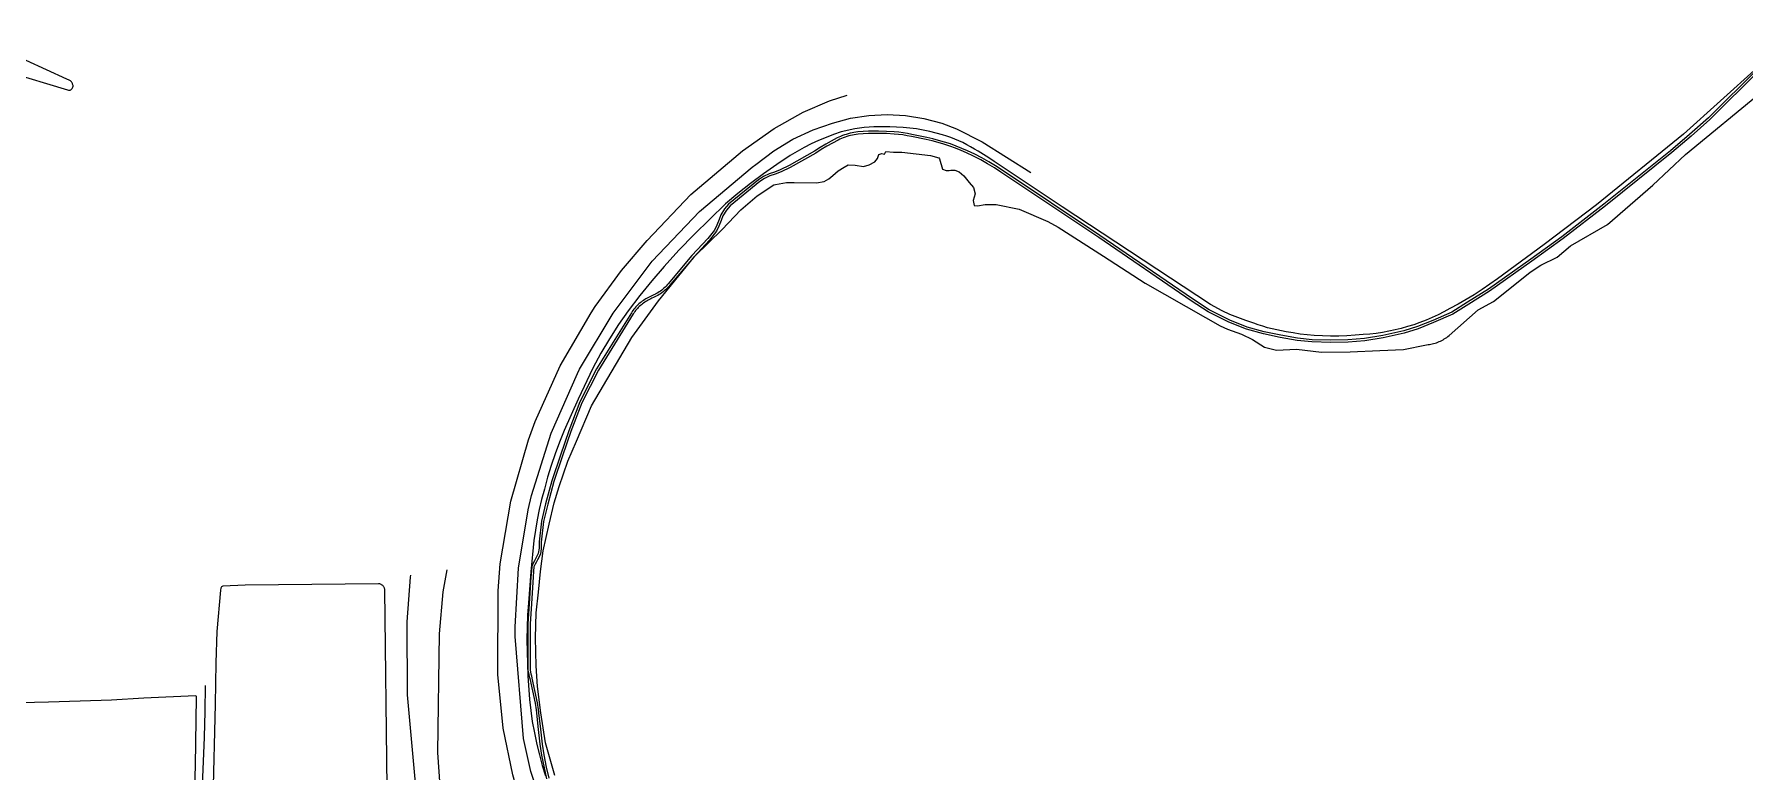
# Model space of a CAD drawing. Header units: millimetres. Extents: x 617751 to 636088, y 68402 to 77988.
# Drawn here: x 629652 to 631080, y 73959 to 74574 of the extents above; entities that cross this region are included whole.
import ezdxf

# ---------------------------------------------------------------- set-up
doc = ezdxf.new("R2010")
doc.units = ezdxf.units.MM
doc.header["$LTSCALE"] = 3
doc.header["$MEASUREMENT"] = 0
for name, color, linetype in [('ALINHAMENTO PREDIAL', 120, 'Continuous'), ('NOME LOGRADOURO', 252, 'Continuous'), ('OBRA DE ARTE', 190, 'Continuous')]:
    doc.layers.add(name, color=color, linetype=linetype)

msp = doc.modelspace()

# ---------------------------------------------------------------- linework, layer by layer
at = {"layer": 'ALINHAMENTO PREDIAL'}
for points in [[(631121.6, 74574), (631029.2, 74490.5), (630956.5, 74431.6), (630912.8, 74398.6), (630873.7, 74370), (630867.4, 74365.3), (630861, 74360.9), (630854.4, 74356.6), (630847.7, 74352.6), (630840.9, 74348.7), (630833.9, 74345.1), (630829.1, 74342.4), (630824.3, 74339.9), (630819.3, 74337.6), (630814.2, 74335.4), (630809.1, 74333.4), (630803.9, 74331.6), (630798.6, 74330), (630793.5, 74328.5), (630788.3, 74327.2), (630783, 74326.1), (630777.8, 74325.1), (630772.5, 74324.4), (630767.1, 74323.8), (630761.8, 74323.4), (630755, 74322.8), (630748.1, 74322.4), (630741.3, 74322.1), (630734.4, 74322.1), (630727.6, 74322.3), (630720.7, 74322.7), (630714.8, 74323.2), (630709, 74323.8), (630703.2, 74324.7), (630697.3, 74325.8), (630693.4, 74326.4), (630689.5, 74327.2), (630685.6, 74328.1), (630681.7, 74329.1), (630677.8, 74330.3), (630674, 74331.5), (630670.3, 74332.9), (630663.6, 74335.1), (630657, 74337.5), (630650.5, 74340.2), (630644.1, 74343.1), (630634.1, 74348.4), (630510.3, 74429.9), (630453.6, 74467.8), (630449.2, 74470.8), (630444.8, 74473.6), (630440.2, 74476.3), (630437.2, 74478.2), (630434, 74480.1), (630430.8, 74481.8), (630427.6, 74483.5), (630424.2, 74485), (630420.9, 74486.4), (630417.5, 74487.7), (630414, 74488.9), (630410.5, 74490), (630405.2, 74491.5), (630399.8, 74492.8), (630394.3, 74494), (630388.8, 74494.9), (630383.3, 74495.6), (630377.7, 74496.2), (630372.2, 74496.5), (630366.6, 74496.7), (630361, 74496.6), (630357.1, 74496.7), (630353.1, 74496.6), (630349.2, 74496.4), (630345.2, 74496.1), (630341.3, 74495.6), (630337.4, 74495), (630333.5, 74494.3), (630329.7, 74493.5), (630325.9, 74492.5), (630319.5, 74490.3), (630313.3, 74487.9), (630307.1, 74485.3), (630301, 74482.4), (630295, 74479.4), (630289.1, 74476.2), (630283.3, 74472.8), (630272.1, 74465.4), (630261.1, 74457.6), (630250.3, 74449.5), (630239.8, 74441.1), (630229.5, 74432.4), (630216.2, 74419.8), (630203.2, 74407), (630190.5, 74393.7), (630178.3, 74380.2), (630167.9, 74368.2), (630157.8, 74355.9), (630148.1, 74343.3), (630140.1, 74331.7), (630132.5, 74319.9), (630125.4, 74307.8), (630118.6, 74295.4), (630106.3, 74269.5), (630094.7, 74243.3), (630090.8, 74233.7), (630087.1, 74224), (630083.8, 74214.2), (630080.8, 74204.3), (630078.2, 74194.4), (630075.9, 74185.9), (630073.9, 74177.4), (630072.2, 74168.8), (630070.7, 74160.2), (630069.5, 74151.5), (630066.9, 74125.5), (630064.9, 74099.5), (630064.1, 74089.3), (630063.7, 74079.2), (630063.5, 74069), (630063.7, 74058.8), (630064.5, 74038.8), (630065.8, 74018.8), (630068.1, 74000.7), (630069.9, 73991), (630072, 73981.5), (630074.1, 73972.7), (630076.4, 73963.9), (630079, 73955.2)], [(631121.6, 74574), (631029.2, 74490.5), (630956.5, 74431.6), (630912.8, 74398.6), (630873.7, 74370), (630867.4, 74365.3), (630861, 74360.9), (630854.4, 74356.6), (630847.7, 74352.6), (630840.9, 74348.7), (630833.9, 74345.1), (630829.1, 74342.4), (630824.3, 74339.9), (630819.3, 74337.6), (630814.2, 74335.4), (630809.1, 74333.4), (630803.9, 74331.6), (630798.6, 74330), (630793.5, 74328.5), (630788.3, 74327.2), (630783, 74326.1), (630777.8, 74325.1), (630772.5, 74324.4), (630767.1, 74323.8), (630761.8, 74323.4), (630755, 74322.8), (630748.1, 74322.4), (630741.3, 74322.1), (630734.4, 74322.1), (630727.6, 74322.3), (630720.7, 74322.7), (630714.8, 74323.2), (630709, 74323.8), (630703.2, 74324.7), (630697.3, 74325.8), (630693.4, 74326.4), (630689.5, 74327.2), (630685.6, 74328.1), (630681.7, 74329.1), (630677.8, 74330.3), (630674, 74331.5), (630670.3, 74332.9), (630663.6, 74335.1), (630657, 74337.5), (630650.5, 74340.2), (630644.1, 74343.1), (630634.1, 74348.4), (630510.3, 74429.9), (630453.6, 74467.8), (630449.2, 74470.8), (630444.8, 74473.6), (630440.2, 74476.3), (630437.2, 74478.2), (630434, 74480.1), (630430.8, 74481.8), (630427.6, 74483.5), (630424.2, 74485), (630420.9, 74486.4), (630417.5, 74487.7), (630414, 74488.9), (630410.5, 74490), (630405.2, 74491.5), (630399.8, 74492.8), (630394.3, 74494), (630388.8, 74494.9), (630383.3, 74495.6), (630377.7, 74496.2), (630372.2, 74496.5), (630366.6, 74496.7), (630361, 74496.6), (630357.1, 74496.7), (630353.1, 74496.6), (630349.2, 74496.4), (630345.2, 74496.1), (630341.3, 74495.6), (630337.4, 74495), (630333.5, 74494.3), (630329.7, 74493.5), (630325.9, 74492.5), (630319.5, 74490.3), (630313.3, 74487.9), (630307.1, 74485.3), (630301, 74482.4), (630295, 74479.4), (630289.1, 74476.2), (630283.3, 74472.8), (630272.1, 74465.4), (630261.1, 74457.6), (630250.3, 74449.5), (630239.8, 74441.1), (630229.5, 74432.4), (630216.2, 74419.8), (630203.2, 74407), (630190.5, 74393.7), (630178.3, 74380.2), (630167.9, 74368.2), (630157.8, 74355.9), (630148.1, 74343.3), (630140.1, 74331.7), (630132.5, 74319.9), (630125.4, 74307.8), (630118.6, 74295.4), (630106.3, 74269.5), (630094.7, 74243.3), (630090.8, 74233.7), (630087.1, 74224), (630083.8, 74214.2), (630080.8, 74204.3), (630078.2, 74194.4), (630075.9, 74185.9), (630073.9, 74177.4), (630072.2, 74168.8), (630070.7, 74160.2), (630069.5, 74151.5), (630066.9, 74125.5), (630064.9, 74099.5), (630064.1, 74089.3), (630063.7, 74079.2), (630063.5, 74069), (630063.7, 74058.8), (630064.5, 74038.8), (630065.8, 74018.8), (630068.1, 74000.7), (630069.9, 73991), (630072, 73981.5), (630074.1, 73972.7), (630076.4, 73963.9), (630079, 73955.2)], [(631121.6, 74574), (631029.2, 74490.5), (630956.5, 74431.6), (630912.8, 74398.6), (630873.7, 74370), (630867.4, 74365.3), (630861, 74360.9), (630854.4, 74356.6), (630847.7, 74352.6), (630840.9, 74348.7), (630833.9, 74345.1), (630829.1, 74342.4), (630824.3, 74339.9), (630819.3, 74337.6), (630814.2, 74335.4), (630809.1, 74333.4), (630803.9, 74331.6), (630798.6, 74330), (630793.5, 74328.5), (630788.3, 74327.2), (630783, 74326.1), (630777.8, 74325.1), (630772.5, 74324.4), (630767.1, 74323.8), (630761.8, 74323.4), (630755, 74322.8), (630748.1, 74322.4), (630741.3, 74322.1), (630734.4, 74322.1), (630727.6, 74322.3), (630720.7, 74322.7), (630714.8, 74323.2), (630709, 74323.8), (630703.2, 74324.7), (630697.3, 74325.8), (630693.4, 74326.4), (630689.5, 74327.2), (630685.6, 74328.1), (630681.7, 74329.1), (630677.8, 74330.3), (630674, 74331.5), (630670.3, 74332.9), (630663.6, 74335.1), (630657, 74337.5), (630650.5, 74340.2), (630644.1, 74343.1), (630634.1, 74348.4), (630510.3, 74429.9), (630453.6, 74467.8), (630449.2, 74470.8), (630444.8, 74473.6), (630440.2, 74476.3), (630437.2, 74478.2), (630434, 74480.1), (630430.8, 74481.8), (630427.6, 74483.5), (630424.2, 74485), (630420.9, 74486.4), (630417.5, 74487.7), (630414, 74488.9), (630410.5, 74490), (630405.2, 74491.5), (630399.8, 74492.8), (630394.3, 74494), (630388.8, 74494.9), (630383.3, 74495.6), (630377.7, 74496.2), (630372.2, 74496.5), (630366.6, 74496.7), (630361, 74496.6), (630357.1, 74496.7), (630353.1, 74496.6), (630349.2, 74496.4), (630345.2, 74496.1), (630341.3, 74495.6), (630337.4, 74495), (630333.5, 74494.3), (630329.7, 74493.5), (630325.9, 74492.5), (630319.5, 74490.3), (630313.3, 74487.9), (630307.1, 74485.3), (630301, 74482.4), (630295, 74479.4), (630289.1, 74476.2), (630283.3, 74472.8), (630272.1, 74465.4), (630261.1, 74457.6), (630250.3, 74449.5), (630239.8, 74441.1), (630229.5, 74432.4), (630216.2, 74419.8), (630203.2, 74407), (630190.5, 74393.7), (630178.3, 74380.2), (630167.9, 74368.2), (630157.8, 74355.9), (630148.1, 74343.3), (630140.1, 74331.7), (630132.5, 74319.9), (630125.4, 74307.8), (630118.6, 74295.4), (630106.3, 74269.5), (630094.7, 74243.3), (630090.8, 74233.7), (630087.1, 74224), (630083.8, 74214.2), (630080.8, 74204.3), (630078.2, 74194.4), (630075.9, 74185.9), (630073.9, 74177.4), (630072.2, 74168.8), (630070.7, 74160.2), (630069.5, 74151.5), (630066.9, 74125.5), (630064.9, 74099.5), (630064.1, 74089.3), (630063.7, 74079.2), (630063.5, 74069), (630063.7, 74058.8), (630064.5, 74038.8), (630065.8, 74018.8), (630068.1, 74000.7), (630069.9, 73991), (630072, 73981.5), (630074.1, 73972.7), (630076.4, 73963.9), (630079, 73955.2)], [(631121.6, 74574), (631029.2, 74490.5), (630956.5, 74431.6), (630912.8, 74398.6), (630873.7, 74370), (630867.4, 74365.3), (630861, 74360.9), (630854.4, 74356.6), (630847.7, 74352.6), (630840.9, 74348.7), (630833.9, 74345.1), (630829.1, 74342.4), (630824.3, 74339.9), (630819.3, 74337.6), (630814.2, 74335.4), (630809.1, 74333.4), (630803.9, 74331.6), (630798.6, 74330), (630793.5, 74328.5), (630788.3, 74327.2), (630783, 74326.1), (630777.8, 74325.1), (630772.5, 74324.4), (630767.1, 74323.8), (630761.8, 74323.4), (630755, 74322.8), (630748.1, 74322.4), (630741.3, 74322.1), (630734.4, 74322.1), (630727.6, 74322.3), (630720.7, 74322.7), (630714.8, 74323.2), (630709, 74323.8), (630703.2, 74324.7), (630697.3, 74325.8), (630693.4, 74326.4), (630689.5, 74327.2), (630685.6, 74328.1), (630681.7, 74329.1), (630677.8, 74330.3), (630674, 74331.5), (630670.3, 74332.9), (630663.6, 74335.1), (630657, 74337.5), (630650.5, 74340.2), (630644.1, 74343.1), (630634.1, 74348.4), (630510.3, 74429.9), (630453.6, 74467.8), (630449.2, 74470.8), (630444.8, 74473.6), (630440.2, 74476.3), (630437.2, 74478.2), (630434, 74480.1), (630430.8, 74481.8), (630427.6, 74483.5), (630424.2, 74485), (630420.9, 74486.4), (630417.5, 74487.7), (630414, 74488.9), (630410.5, 74490), (630405.2, 74491.5), (630399.8, 74492.8), (630394.3, 74494), (630388.8, 74494.9), (630383.3, 74495.6), (630377.7, 74496.2), (630372.2, 74496.5), (630366.6, 74496.7), (630361, 74496.6), (630357.1, 74496.7), (630353.1, 74496.6), (630349.2, 74496.4), (630345.2, 74496.1), (630341.3, 74495.6), (630337.4, 74495), (630333.5, 74494.3), (630329.7, 74493.5), (630325.9, 74492.5), (630319.5, 74490.3), (630313.3, 74487.9), (630307.1, 74485.3), (630301, 74482.4), (630295, 74479.4), (630289.1, 74476.2), (630283.3, 74472.8), (630272.1, 74465.4), (630261.1, 74457.6), (630250.3, 74449.5), (630239.8, 74441.1), (630229.5, 74432.4), (630216.2, 74419.8), (630203.2, 74407), (630190.5, 74393.7), (630178.3, 74380.2), (630167.9, 74368.2), (630157.8, 74355.9), (630148.1, 74343.3), (630140.1, 74331.7), (630132.5, 74319.9), (630125.4, 74307.8), (630118.6, 74295.4), (630106.3, 74269.5), (630094.7, 74243.3), (630090.8, 74233.7), (630087.1, 74224), (630083.8, 74214.2), (630080.8, 74204.3), (630078.2, 74194.4), (630075.9, 74185.9), (630073.9, 74177.4), (630072.2, 74168.8), (630070.7, 74160.2), (630069.5, 74151.5), (630066.9, 74125.5), (630064.9, 74099.5), (630064.1, 74089.3), (630063.7, 74079.2), (630063.5, 74069), (630063.7, 74058.8), (630064.5, 74038.8), (630065.8, 74018.8), (630068.1, 74000.7), (630069.9, 73991), (630072, 73981.5), (630074.1, 73972.7), (630076.4, 73963.9), (630079, 73955.2)], [(629630.3, 74542.7), (629680.2, 74527.5), (629680.8, 74527.3), (629681.5, 74527.3), (629682.2, 74527.4), (629682.9, 74527.7), (629683.5, 74528.1), (629684, 74528.6), (629684.3, 74529.2), (629684.6, 74529.8), (629684.7, 74530.5), (629684.7, 74531.1), (629684.6, 74531.7), (629684.4, 74532.2), (629684.2, 74532.8), (629684, 74533.3), (629683.7, 74533.8), (629683.3, 74534.2), (629682.9, 74534.7), (629682.5, 74535), (629682, 74535.3), (629681.5, 74535.6), (629679.5, 74536.4), (629628.6, 74559.7)], [(629630.3, 74542.7), (629680.2, 74527.5), (629680.8, 74527.3), (629681.5, 74527.3), (629682.2, 74527.4), (629682.9, 74527.7), (629683.5, 74528.1), (629684, 74528.6), (629684.3, 74529.2), (629684.6, 74529.8), (629684.7, 74530.5), (629684.7, 74531.1), (629684.6, 74531.7), (629684.4, 74532.2), (629684.2, 74532.8), (629684, 74533.3), (629683.7, 74533.8), (629683.3, 74534.2), (629682.9, 74534.7), (629682.5, 74535), (629682, 74535.3), (629681.5, 74535.6), (629679.5, 74536.4), (629628.6, 74559.7)], [(630086.8, 73955.4), (630079.2, 73982.7), (630075.1, 74007.8), (630072.3, 74029.7), (630071.4, 74046.9), (630070.7, 74070.5), (630071.4, 74091.1), (630073.2, 74108.6), (630074.8, 74125.6), (630077.3, 74142.9), (630082.1, 74165.2), (630086.4, 74183), (630090.4, 74196.7), (630097.7, 74217.7), (630104.9, 74234.4), (630117.6, 74263.8), (630151.1, 74320.9), (630173.4, 74351.4), (630203.7, 74388.7), (630226.5, 74411), (630242.3, 74427.5), (630255.9, 74439), (630269.8, 74448.2), (630271, 74448.6), (630280.2, 74450.3), (630286.7, 74450.3), (630305.3, 74449.9), (630311.8, 74451.1), (630315.6, 74453.2), (630319.1, 74456.1), (630323.5, 74460.1), (630328.4, 74463.1), (630331.8, 74464.9), (630337.5, 74464.6), (630344.6, 74463.5), (630349.4, 74464.9), (630353.9, 74467.4), (630356.3, 74470.4), (630357.4, 74473.5), (630359.9, 74474.4), (630362, 74474), (630363.1, 74476.2), (630369.6, 74475.5), (630376.7, 74475.6), (630400.5, 74472.7), (630407.4, 74470.7), (630408.1, 74470.1), (630410.5, 74461.3), (630413.7, 74460.2), (630416.2, 74460.3), (630417.5, 74460.5), (630420.7, 74460.6), (630424.3, 74459.1), (630428.2, 74455.8), (630432.7, 74450.3), (630436.4, 74446.1), (630437.8, 74440.8), (630436, 74435.2), (630436.9, 74431), (630439.8, 74430.8), (630446.2, 74431.8), (630455.2, 74432), (630474.5, 74428), (630498.3, 74417.8), (630507.2, 74412.9), (630544.8, 74388.9), (630579.7, 74366.3), (630630, 74337.7), (630642.3, 74330.8), (630648.5, 74327.9), (630660.1, 74323.7), (630669.2, 74319.3), (630679.4, 74313), (630689.2, 74310.3), (630706.1, 74311.2), (630726.9, 74308.6), (630750.8, 74308.9), (630775.5, 74310), (630795.3, 74310.8), (630814.5, 74314.8), (630815.8, 74315), (630817, 74315.1), (630818.2, 74315.4), (630819.3, 74315.6), (630820.5, 74315.9), (630821.7, 74316.2), (630822.8, 74316.6), (630824, 74317), (630825.1, 74317.5), (630826.2, 74318), (630827.3, 74318.5), (630828.4, 74319.1), (630829.4, 74319.7), (630830.4, 74320.3), (630831.5, 74321), (630832.4, 74321.7), (630833.4, 74322.5), (630857.7, 74344.1), (630870.5, 74351.1), (630880, 74358.4), (630901, 74375.5), (630910.1, 74381.2), (630923.5, 74388), (630934.8, 74397.4), (630965.5, 74415.3), (631003.5, 74447.9), (631030.6, 74473.5), (631095, 74526.4)], [(630086.8, 73955.4), (630079.2, 73982.7), (630075.1, 74007.8), (630072.3, 74029.7), (630071.4, 74046.9), (630070.7, 74070.5), (630071.4, 74091.1), (630073.2, 74108.6), (630074.8, 74125.6), (630077.3, 74142.9), (630082.1, 74165.2), (630086.4, 74183), (630090.4, 74196.7), (630097.7, 74217.7), (630104.9, 74234.4), (630117.6, 74263.8), (630151.1, 74320.9), (630173.4, 74351.4), (630203.7, 74388.7), (630226.5, 74411), (630242.3, 74427.5), (630255.9, 74439), (630269.8, 74448.2), (630271, 74448.6), (630280.2, 74450.3), (630286.7, 74450.3), (630305.3, 74449.9), (630311.8, 74451.1), (630315.6, 74453.2), (630319.1, 74456.1), (630323.5, 74460.1), (630328.4, 74463.1), (630331.8, 74464.9), (630337.5, 74464.6), (630344.6, 74463.5), (630349.4, 74464.9), (630353.9, 74467.4), (630356.3, 74470.4), (630357.4, 74473.5), (630359.9, 74474.4), (630362, 74474), (630363.1, 74476.2), (630369.6, 74475.5), (630376.7, 74475.6), (630400.5, 74472.7), (630407.4, 74470.7), (630408.1, 74470.1), (630410.5, 74461.3), (630413.7, 74460.2), (630416.2, 74460.3), (630417.5, 74460.5), (630420.7, 74460.6), (630424.3, 74459.1), (630428.2, 74455.8), (630432.7, 74450.3), (630436.4, 74446.1), (630437.8, 74440.8), (630436, 74435.2), (630436.9, 74431), (630439.8, 74430.8), (630446.2, 74431.8), (630455.2, 74432), (630474.5, 74428), (630498.3, 74417.8), (630507.2, 74412.9), (630544.8, 74388.9), (630579.7, 74366.3), (630630, 74337.7), (630642.3, 74330.8), (630648.5, 74327.9), (630660.1, 74323.7), (630669.2, 74319.3), (630679.4, 74313), (630689.2, 74310.3), (630706.1, 74311.2), (630726.9, 74308.6), (630750.8, 74308.9), (630775.5, 74310), (630795.3, 74310.8), (630814.5, 74314.8), (630815.8, 74315), (630817, 74315.1), (630818.2, 74315.4), (630819.3, 74315.6), (630820.5, 74315.9), (630821.7, 74316.2), (630822.8, 74316.6), (630824, 74317), (630825.1, 74317.5), (630826.2, 74318), (630827.3, 74318.5), (630828.4, 74319.1), (630829.4, 74319.7), (630830.4, 74320.3), (630831.5, 74321), (630832.4, 74321.7), (630833.4, 74322.5), (630857.7, 74344.1), (630870.5, 74351.1), (630880, 74358.4), (630901, 74375.5), (630910.1, 74381.2), (630923.5, 74388), (630934.8, 74397.4), (630965.5, 74415.3), (631003.5, 74447.9), (631030.6, 74473.5), (631095, 74526.4)], [(630086.8, 73955.4), (630079.2, 73982.7), (630075.1, 74007.8), (630072.3, 74029.7), (630071.4, 74046.9), (630070.7, 74070.5), (630071.4, 74091.1), (630073.2, 74108.6), (630074.8, 74125.6), (630077.3, 74142.9), (630082.1, 74165.2), (630086.4, 74183), (630090.4, 74196.7), (630097.7, 74217.7), (630104.9, 74234.4), (630117.6, 74263.8), (630151.1, 74320.9), (630173.4, 74351.4), (630203.7, 74388.7), (630226.5, 74411), (630242.3, 74427.5), (630255.9, 74439), (630269.8, 74448.2), (630271, 74448.6), (630280.2, 74450.3), (630286.7, 74450.3), (630305.3, 74449.9), (630311.8, 74451.1), (630315.6, 74453.2), (630319.1, 74456.1), (630323.5, 74460.1), (630328.4, 74463.1), (630331.8, 74464.9), (630337.5, 74464.6), (630344.6, 74463.5), (630349.4, 74464.9), (630353.9, 74467.4), (630356.3, 74470.4), (630357.4, 74473.5), (630359.9, 74474.4), (630362, 74474), (630363.1, 74476.2), (630369.6, 74475.5), (630376.7, 74475.6), (630400.5, 74472.7), (630407.4, 74470.7), (630408.1, 74470.1), (630410.5, 74461.3), (630413.7, 74460.2), (630416.2, 74460.3), (630417.5, 74460.5), (630420.7, 74460.6), (630424.3, 74459.1), (630428.2, 74455.8), (630432.7, 74450.3), (630436.4, 74446.1), (630437.8, 74440.8), (630436, 74435.2), (630436.9, 74431), (630439.8, 74430.8), (630446.2, 74431.8), (630455.2, 74432), (630474.5, 74428), (630498.3, 74417.8), (630507.2, 74412.9), (630544.8, 74388.9), (630579.7, 74366.3), (630630, 74337.7), (630642.3, 74330.8), (630648.5, 74327.9), (630660.1, 74323.7), (630669.2, 74319.3), (630679.4, 74313), (630689.2, 74310.3), (630706.1, 74311.2), (630726.9, 74308.6), (630750.8, 74308.9), (630775.5, 74310), (630795.3, 74310.8), (630814.5, 74314.8), (630815.8, 74315), (630817, 74315.1), (630818.2, 74315.4), (630819.3, 74315.6), (630820.5, 74315.9), (630821.7, 74316.2), (630822.8, 74316.6), (630824, 74317), (630825.1, 74317.5), (630826.2, 74318), (630827.3, 74318.5), (630828.4, 74319.1), (630829.4, 74319.7), (630830.4, 74320.3), (630831.5, 74321), (630832.4, 74321.7), (630833.4, 74322.5), (630857.7, 74344.1), (630870.5, 74351.1), (630880, 74358.4), (630901, 74375.5), (630910.1, 74381.2), (630923.5, 74388), (630934.8, 74397.4), (630965.5, 74415.3), (631003.5, 74447.9), (631030.6, 74473.5), (631095, 74526.4)], [(630086.8, 73955.4), (630079.2, 73982.7), (630075.1, 74007.8), (630072.3, 74029.7), (630071.4, 74046.9), (630070.7, 74070.5), (630071.4, 74091.1), (630073.2, 74108.6), (630074.8, 74125.6), (630077.3, 74142.9), (630082.1, 74165.2), (630086.4, 74183), (630090.4, 74196.7), (630097.7, 74217.7), (630104.9, 74234.4), (630117.6, 74263.8), (630151.1, 74320.9), (630173.4, 74351.4), (630203.7, 74388.7), (630226.5, 74411), (630242.3, 74427.5), (630255.9, 74439), (630269.8, 74448.2), (630271, 74448.6), (630280.2, 74450.3), (630286.7, 74450.3), (630305.3, 74449.9), (630311.8, 74451.1), (630315.6, 74453.2), (630319.1, 74456.1), (630323.5, 74460.1), (630328.4, 74463.1), (630331.8, 74464.9), (630337.5, 74464.6), (630344.6, 74463.5), (630349.4, 74464.9), (630353.9, 74467.4), (630356.3, 74470.4), (630357.4, 74473.5), (630359.9, 74474.4), (630362, 74474), (630363.1, 74476.2), (630369.6, 74475.5), (630376.7, 74475.6), (630400.5, 74472.7), (630407.4, 74470.7), (630408.1, 74470.1), (630410.5, 74461.3), (630413.7, 74460.2), (630416.2, 74460.3), (630417.5, 74460.5), (630420.7, 74460.6), (630424.3, 74459.1), (630428.2, 74455.8), (630432.7, 74450.3), (630436.4, 74446.1), (630437.8, 74440.8), (630436, 74435.2), (630436.9, 74431), (630439.8, 74430.8), (630446.2, 74431.8), (630455.2, 74432), (630474.5, 74428), (630498.3, 74417.8), (630507.2, 74412.9), (630544.8, 74388.9), (630579.7, 74366.3), (630630, 74337.7), (630642.3, 74330.8), (630648.5, 74327.9), (630660.1, 74323.7), (630669.2, 74319.3), (630679.4, 74313), (630689.2, 74310.3), (630706.1, 74311.2), (630726.9, 74308.6), (630750.8, 74308.9), (630775.5, 74310), (630795.3, 74310.8), (630814.5, 74314.8), (630815.8, 74315), (630817, 74315.1), (630818.2, 74315.4), (630819.3, 74315.6), (630820.5, 74315.9), (630821.7, 74316.2), (630822.8, 74316.6), (630824, 74317), (630825.1, 74317.5), (630826.2, 74318), (630827.3, 74318.5), (630828.4, 74319.1), (630829.4, 74319.7), (630830.4, 74320.3), (630831.5, 74321), (630832.4, 74321.7), (630833.4, 74322.5), (630857.7, 74344.1), (630870.5, 74351.1), (630880, 74358.4), (630901, 74375.5), (630910.1, 74381.2), (630923.5, 74388), (630934.8, 74397.4), (630965.5, 74415.3), (631003.5, 74447.9), (631030.6, 74473.5), (631095, 74526.4)], [(629946.8, 73945.1), (629944.9, 74110.4), (629944.9, 74110.9), (629944.8, 74111.4), (629944.6, 74111.9), (629944.4, 74112.4), (629944.2, 74112.9), (629943.9, 74113.3), (629943.6, 74113.7), (629943.2, 74114.1), (629942.8, 74114.4), (629942.3, 74114.7), (629941.9, 74114.9), (629941.4, 74115.1), (629940.9, 74115.3), (629940.3, 74115.3), (629939.8, 74115.3), (629828.3, 74114.4), (629809.8, 74113.4), (629809.2, 74113.2), (629808.7, 74112.8), (629808.3, 74112.3), (629808.1, 74111.7), (629807.9, 74110.1), (629804.7, 74075.6), (629804, 74049.6), (629803.3, 74015.1), (629801.5, 73935.6)], [(629628.3, 73915.1), (629628.6, 73914.8), (629629.2, 73914.6), (629682.4, 73918.9), (629735.6, 73922.8), (629785.2, 73925.9), (629785.6, 73926.2), (629785.8, 73926.7), (629787, 73964), (629787.9, 74020.9), (629787.8, 74021.4), (629787.4, 74021.8), (629786.9, 74022), (629743.9, 74020.1), (629716.7, 74018.4), (629673.2, 74017.1), (629664.3, 74016.8), (629640.9, 74016.2), (629640.5, 74015.9), (629640.3, 74015.4), (629632.2, 73955.9), (629628.3, 73915.1)]]:
    msp.add_lwpolyline(points, dxfattribs=at)
at = {"layer": 'NOME LOGRADOURO'}
for points in [[(630060.5, 73927.9), (630058, 73934), (630051.8, 73956.1), (630043.9, 73994.9), (630039.3, 74039.8), (630039.6, 74109.7), (630041.2, 74132), (630050.3, 74184.5), (630064.9, 74235.7), (630070.4, 74251), (630091.4, 74297.4), (630117.1, 74341.4), (630120.6, 74346.8), (630142.6, 74376.9), (630163.9, 74401.8), (630200.5, 74440.2), (630243.6, 74476.6), (630270, 74495.3), (630294.3, 74509), (630316.1, 74518.5), (630331, 74523.1)], [(630075.7, 73932.5), (630066.8, 73959), (630060.8, 73986.3), (630053.8, 74071.6), (630053.8, 74079.5), (630056.6, 74128.6), (630064.6, 74177.1), (630067.5, 74189.1), (630083.9, 74241), (630105.7, 74290.9), (630107.6, 74294.6), (630135.5, 74341.2), (630168.1, 74384.7), (630207.8, 74426.1), (630251.6, 74463.1), (630254.6, 74465.3), (630269.6, 74476.6), (630285.6, 74486.3), (630302.6, 74494.2), (630318.7, 74499.8), (630333.7, 74503.8), (630348.9, 74506.2), (630364.3, 74507), (630379.7, 74506.2), (630395, 74503.7), (630409.9, 74499.7), (630422.2, 74495.1), (630443.6, 74484.2), (630484.3, 74458.6)], [(629996.8, 74127.2), (629993.5, 74108.8), (629990.3, 74073.7), (629989, 73974.8), (629992.2, 73926.5), (629998.1, 73883.6), (629998.9, 73879.5), (630001.4, 73870.3), (630004.8, 73861.3), (630006.6, 73857.1)], [(629966.3, 74122.8), (629966, 74121), (629963.3, 74083.7), (629963.5, 74022.8), (629971.4, 73937.2)], [(629791.5, 73919.6), (629791.9, 73927.2), (629794.4, 73987.6), (629794.9, 74009), (629795.3, 74030.5)]]:
    msp.add_lwpolyline(points, dxfattribs=at)
at = {"layer": 'OBRA DE ARTE', "lineweight": 20}
for points in [[(631091.6, 74545.6), (631049.9, 74504.2), (631034.2, 74490.4), (631018.1, 74476.8), (630962.7, 74432.1), (630927.4, 74405), (630901.5, 74386.2), (630866.2, 74361.2), (630848.8, 74350.3), (630835.8, 74342.1), (630819.7, 74335.1), (630807, 74330.1), (630795.5, 74326.4), (630778, 74322.5), (630762.9, 74320.2), (630749, 74318.9), (630734.8, 74318.6), (630719, 74319.1), (630706.8, 74320.3), (630692.9, 74322.8), (630679, 74325.8), (630664.9, 74329.6), (630650.3, 74335.5), (630633.2, 74344), (630619.3, 74353.2), (630541.9, 74406), (630460.4, 74460.5), (630454.8, 74464.1), (630449.1, 74467.5), (630443.3, 74470.7), (630437.4, 74473.8), (630431.4, 74476.7), (630426.7, 74478.7), (630421.9, 74480.6), (630417.1, 74482.4), (630412.3, 74484), (630407.3, 74485.4), (630402.4, 74486.7), (630397.4, 74487.8), (630385, 74490.4), (630381.4, 74491.1), (630377.7, 74491.7), (630374, 74492.2), (630370.3, 74492.5), (630363.7, 74492.9), (630357.2, 74493.1), (630352.9, 74493.1), (630348.6, 74493), (630344.2, 74492.8), (630339.9, 74492.4), (630338.2, 74492.2), (630336.6, 74492), (630335, 74491.7), (630333.4, 74491.3), (630331.8, 74490.9), (630330.2, 74490.4), (630328.6, 74489.9), (630327.1, 74489.4), (630325.5, 74488.7), (630324, 74488.1), (630322.5, 74487.4), (630317.7, 74484.8), (630313, 74482.2), (630308.3, 74479.4), (630303.7, 74476.4), (630282.4, 74464.5), (630275.1, 74460.8), (630270.2, 74458.9), (630265.7, 74457.5), (630261, 74455.3), (630256.9, 74452.5), (630231.9, 74432.2), (630228.5, 74428.2), (630225.5, 74423.3), (630224.1, 74419.3), (630222, 74414.6), (630220.2, 74410.6), (630214.6, 74403.4), (630201.4, 74389.3), (630181.6, 74365.8), (630180.8, 74364.9), (630179.9, 74363.9), (630179, 74363), (630178, 74362.2), (630177.1, 74361.3), (630176.1, 74360.5), (630175.1, 74359.7), (630174, 74359), (630173, 74358.3), (630171.9, 74357.7), (630170.8, 74357), (630169.6, 74356.4), (630168.5, 74355.9), (630167.3, 74355.4), (630166.2, 74354.9), (630165.1, 74354.4), (630164, 74353.8), (630162.9, 74353.2), (630161.9, 74352.6), (630160.9, 74351.9), (630159.9, 74351.2), (630158.9, 74350.5), (630158, 74349.8), (630157, 74349), (630156.2, 74348.1), (630155.3, 74347.3), (630154.5, 74346.4), (630153.7, 74345.5), (630152.9, 74344.5), (630152.1, 74343.6), (630151.4, 74342.6), (630150.8, 74341.6), (630121.7, 74294.8), (630107.7, 74267.3), (630098.5, 74243.2), (630091.5, 74222.9), (630084.4, 74201.3), (630079.2, 74182.3), (630075.7, 74167.6), (630073.8, 74150.4), (630073.8, 74145.2), (630073.1, 74140.8), (630070.9, 74136.3), (630070, 74134.6), (630068.7, 74132.7), (630067.7, 74129.9), (630067.3, 74126.1), (630067, 74121.1), (630065.2, 74094.7), (630064.4, 74082.1), (630064.4, 74075.2), (630064.5, 74064.9), (630064.5, 74057), (630064.5, 74046.6), (630064.5, 74043.3), (630065.1, 74039.9), (630065.6, 74038.2), (630065.9, 74036.4), (630070.4, 74015.8), (630071.2, 74010.2), (630071.8, 74005), (630072.8, 73996.5), (630074.4, 73981.6), (630075.8, 73972.6), (630077.9, 73962), (630080, 73952.8)], [(631092.9, 74544.2), (631051.1, 74502.8), (631035.4, 74489), (631019.3, 74475.4), (630963.9, 74430.7), (630928.5, 74403.5), (630902.6, 74384.6), (630867.2, 74359.6), (630849.8, 74348.7), (630836.6, 74340.5), (630820.4, 74333.4), (630807.7, 74328.3), (630796, 74324.6), (630778.4, 74320.7), (630763.1, 74318.3), (630749.1, 74317), (630734.8, 74316.7), (630718.9, 74317.3), (630706.6, 74318.5), (630692.5, 74320.9), (630678.6, 74324), (630664.3, 74327.8), (630649.6, 74333.8), (630632.3, 74342.4), (630618.2, 74351.6), (630540.9, 74404.5), (630459.3, 74458.9), (630453.8, 74462.5), (630448.2, 74465.9), (630442.4, 74469.1), (630436.5, 74472.1), (630430.6, 74475), (630426, 74477), (630421.3, 74478.9), (630416.5, 74480.6), (630411.7, 74482.2), (630406.8, 74483.6), (630401.9, 74484.9), (630397, 74486), (630384.6, 74488.6), (630381, 74489.3), (630377.4, 74489.9), (630373.8, 74490.3), (630370.1, 74490.6), (630363.7, 74491), (630357.2, 74491.2), (630352.9, 74491.2), (630348.6, 74491.1), (630344.3, 74490.9), (630340.1, 74490.5), (630338.5, 74490.4), (630336.9, 74490.1), (630335.4, 74489.8), (630333.8, 74489.5), (630332.3, 74489.1), (630330.7, 74488.7), (630329.2, 74488.2), (630327.7, 74487.6), (630326.3, 74487), (630324.8, 74486.4), (630323.4, 74485.7), (630318.6, 74483.2), (630313.9, 74480.5), (630309.3, 74477.8), (630304.7, 74474.8), (630283.3, 74462.8), (630275.8, 74459.1), (630270.8, 74457.2), (630266.4, 74455.8), (630262, 74453.7), (630258, 74451), (630233.2, 74430.9), (630230.1, 74427.1), (630227.2, 74422.5), (630225.8, 74418.6), (630223.7, 74413.9), (630221.8, 74409.7), (630216, 74402.1), (630202.8, 74388.1), (630183, 74364.6), (630182.1, 74363.6), (630181.2, 74362.6), (630180.3, 74361.7), (630179.3, 74360.8), (630178.3, 74359.9), (630177.2, 74359), (630176.2, 74358.2), (630175.1, 74357.5), (630174, 74356.7), (630172.8, 74356), (630171.6, 74355.4), (630170.4, 74354.8), (630169.2, 74354.2), (630168, 74353.7), (630166.9, 74353.2), (630165.9, 74352.7), (630164.9, 74352.2), (630163.9, 74351.6), (630162.9, 74351), (630161.9, 74350.4), (630161, 74349.7), (630160.1, 74349.1), (630159.2, 74348.3), (630158.3, 74347.6), (630157.4, 74346.8), (630156.6, 74346), (630155.8, 74345.1), (630155.1, 74344.3), (630154.3, 74343.4), (630153.6, 74342.5), (630153, 74341.5), (630152.3, 74340.6), (630123.3, 74293.8), (630109.4, 74266.5), (630100.3, 74242.6), (630093.3, 74222.3), (630086.1, 74200.7), (630081, 74181.9), (630077.5, 74167.3), (630075.6, 74150.3), (630075.6, 74145), (630074.9, 74140.3), (630072.5, 74135.4), (630071.6, 74133.7), (630070.4, 74131.8), (630069.5, 74129.5), (630069.2, 74126), (630068.8, 74121), (630067.1, 74094.6), (630066.2, 74082.1), (630066.2, 74075.2), (630066.4, 74064.9), (630066.4, 74057), (630066.4, 74046.6), (630066.4, 74043.4), (630066.9, 74040.3), (630067.4, 74038.7), (630067.7, 74036.7), (630072.2, 74016.2), (630073, 74010.5), (630073.6, 74005.2), (630074.7, 73996.7), (630076.2, 73981.8), (630077.6, 73972.9), (630079.7, 73962.4), (630081.8, 73953.2)]]:
    msp.add_lwpolyline(points, dxfattribs=at)

doc.saveas('drawing.dxf')
